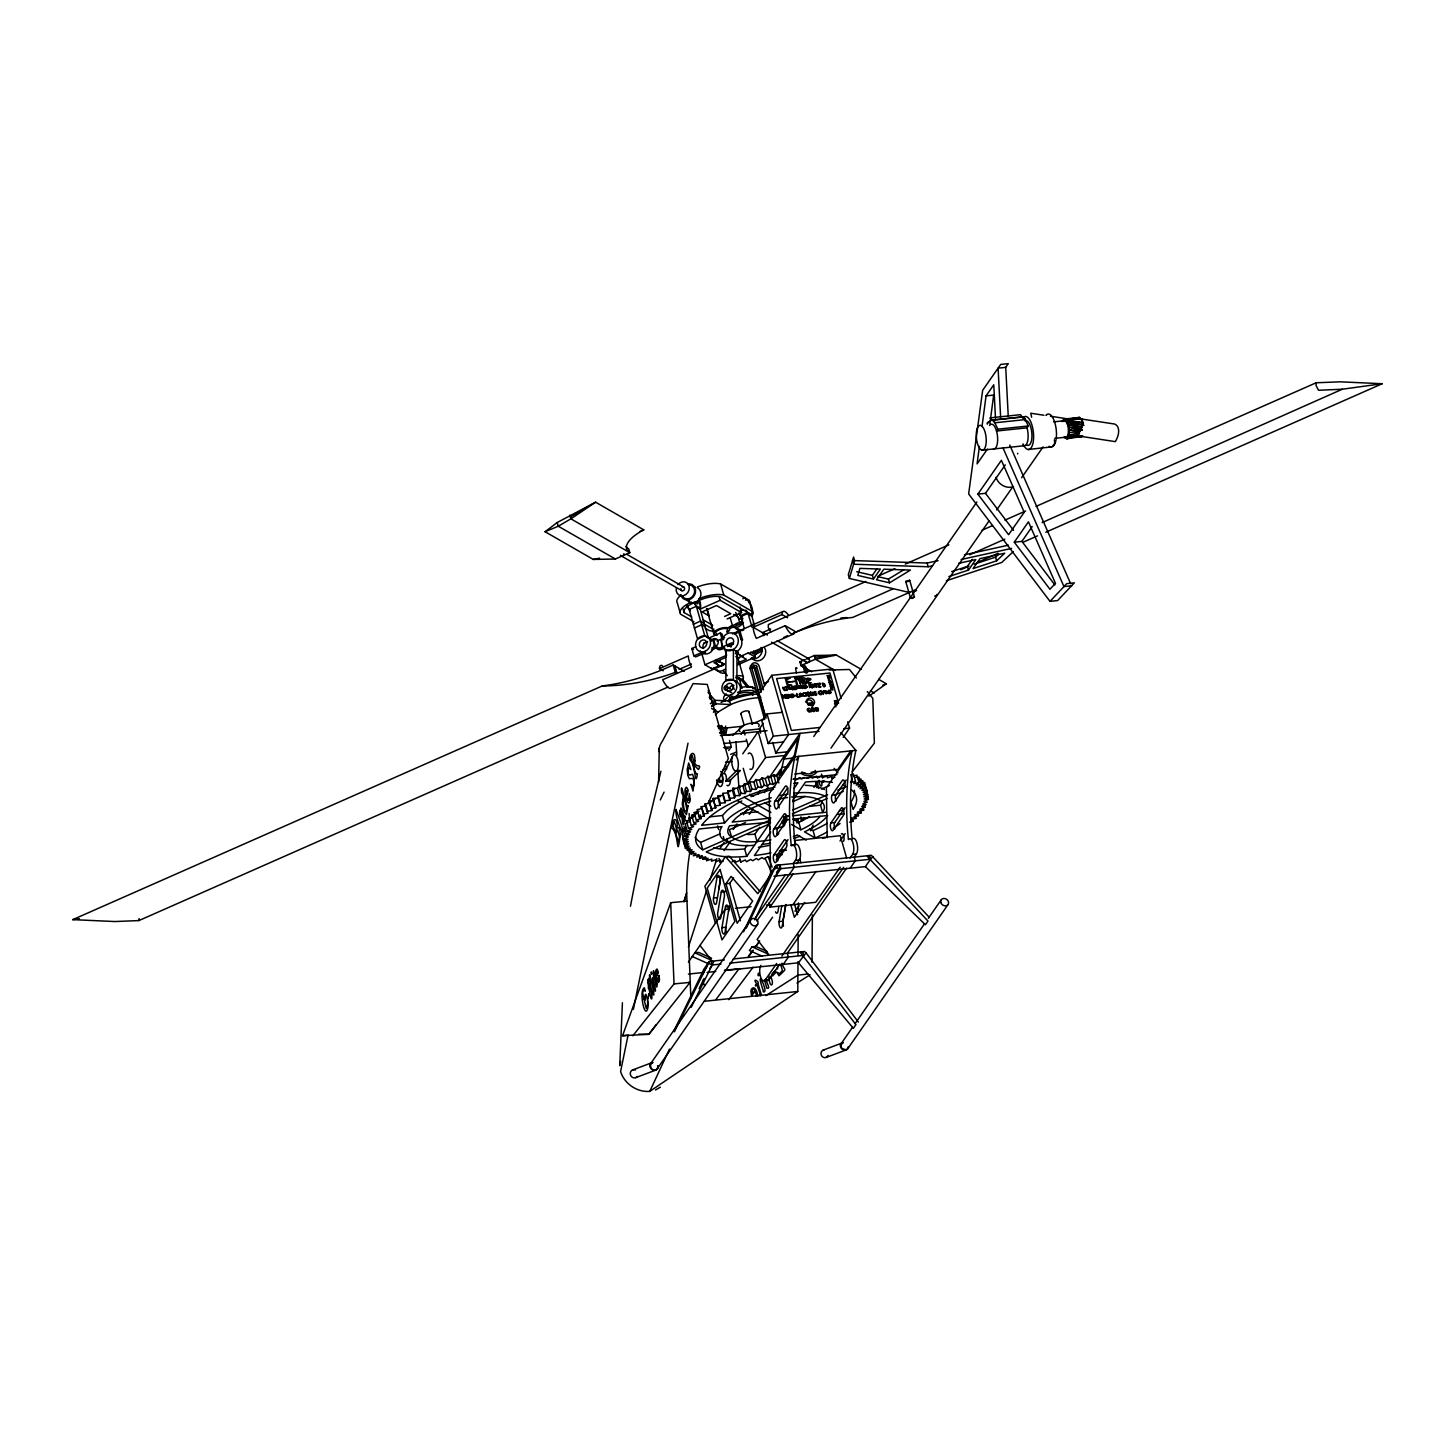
<?xml version="1.0" encoding="UTF-8"?>
<svg xmlns="http://www.w3.org/2000/svg" width="1455" height="1455" viewBox="0 0 1455 1455"><rect width="100%" height="100%" fill="white"/><g stroke="black" fill="none" stroke-linecap="round" stroke-linejoin="round"><path stroke-width="1.5" d="M733.375 680.049L733.393 649.53L725.881 650.167L725.863 680.685L733.375 680.049L736.939 682.086L736.957 651.567L733.393 649.53M627.887 1036.033L620.612 1071.535C624.359 1083.793 637.017 1092.432 649.785 1091.359L797.777 991.473L797.995 961.61M798.031 954.844L798.177 934.528M798.34 911.976L798.413 902.955M812.036 962.264L812.381 914.886M658.151 1065.806L658.169 1066.879A4.165 3.819 69.4 0 1 650.803 1067.661L650.512 1065.533A4.165 3.819 69.4 0 1 652.786 1062.35L632.579 1069.952M622.413 1002.75L619.739 1065.715L620.667 1061.368M659.279 748.179L658.606 782.081M788.628 698.054C786.555 689.234 793.557 699.964 790.556 696.836L786.227 698.309L785.227 694.781L787.501 694.544L785.827 695.144L787.755 695.945L786.227 696.527L786.591 697.836L788.501 698.073M827.368 835.606L827.222 837.644L826.367 787.737L852.103 750.762A137.207 53.289 84 0 0 848.392 839.59A8.312 3.237 84 0 1 853.067 843.282A8.312 3.237 84 0 1 852.612 854.394L850.029 858.086M717.988 797.849L718.152 795.812L722.953 795.303L725.063 802.705L720.261 803.215L720.098 805.252L715.042 805.925L712.932 798.504L717.988 797.849L720.098 805.252M1061.804 421.495L1064.423 419.004C1069.861 423.132 1070.771 433.372 1066.733 438.755L1063.66 437.318M979.415 446.358L977.087 463.909L987.399 449.104M982.016 426.606L986.053 395.887L993.765 384.793L995.493 418.276M989.909 423.623L993.674 395.087L986.053 395.887M779.662 774.788L779.916 773.114L776.752 775.57L773.605 774.788L771.005 777.115L767.876 776.315L765.275 778.643L762.129 777.861L759.51 780.189L755.836 779.589L753.872 782.008L749.834 781.826L748.397 784.081L750.507 791.484L746.488 791.302L745.069 793.557L741.05 793.357L739.613 795.612L735.102 795.649L732.993 788.246L737.503 788.21L738.94 785.955L742.978 786.137L744.396 783.899L748.397 784.081M713.514 898.008L717.024 877.292A4.165 1.619 84 0 1 719.17 876.11A4.165 1.619 84 0 1 720.134 881.839L716.624 902.555A4.165 1.619 84 0 1 714.478 903.737A4.165 1.619 84 0 1 713.514 898.008L717.315 897.608M718.734 889.314L720.843 876.892L717.024 877.292M721.244 892.097L717.733 912.812A4.165 1.619 84 0 0 718.697 918.542A4.165 1.619 84 0 0 720.843 917.378L724.354 896.662A4.165 1.619 84 0 0 723.39 890.915A4.165 1.619 84 0 0 721.244 892.097L725.063 891.697A4.165 1.619 84 0 1 725.263 890.878M729.482 905.683A4.165 1.619 84 0 0 729.282 906.501L725.063 932.182A4.165 1.619 84 0 1 722.917 933.346A4.165 1.619 84 0 1 721.953 927.617L725.463 906.902A4.165 1.619 84 0 1 727.609 905.738A4.165 1.619 84 0 1 728.573 911.467M778.698 907.229L777.989 911.376A4.165 1.619 84 0 1 775.46 911.83M785.827 904.483A4.165 1.619 84 0 1 785.736 905.465L782.208 926.18A4.165 1.619 84 0 1 780.062 927.344A4.165 1.619 84 0 1 779.098 921.615L781.844 905.447M783.499 926.235A4.165 1.619 84 0 1 782.917 921.215L785.664 905.046M630.452 906.265L638.836 863.07L660.897 771.296M725.663 726.045L724.099 735.248L719.316 725.736M733.284 734.557L725.645 735.357L727.063 727.882L742.85 726.227L732.629 735.484M633.362 1009.406L688.015 743.159M778.225 780.808L780.771 769.095L775.733 776.352M783.845 759.037L780.262 775.46L794.412 755.127L797.995 738.685L783.845 759.037L794.394 757.873M732.502 790.411L727.7 790.92L729.81 798.322L734.611 797.813L732.502 790.411L732.993 788.246L734.757 789.265M734.611 797.813L735.102 795.649M723.299 861.069L720.08 862.16L720.552 860.051L715.751 861.669L716.242 859.578L711.422 861.196L711.895 859.087L706.712 860.633L705.657 856.922M684.196 901.609L686.651 892.952A122.056 39.503 82.7 0 1 689.997 851.411M849.374 578.453L854.631 560.775L853.576 557.065L848.32 574.761L849.374 578.453L910.139 592.64M683.868 901.591L686.651 892.952L690.87 998.166M688.415 947.023L706.421 891.06M709.894 880.293L716.824 858.759M632.78 1035.833L674.029 983.907L690.088 982.38L648.839 1034.305L622.54 1035.724L670.7 902.682L686.76 901.154M801.323 821.147L800.941 816.819M719.788 725.681L718.606 728.664L721.698 725.481M823.312 780.735L821.402 782.062M783.754 818.401L784.009 816.655L788.301 816.219M824.658 781.008L821.82 783.026C822.657 788.465 819.074 785.918 819.22 781.226M708.021 803.56L728.337 758.473L707.239 684.432L693.089 683.614L662.116 741.668A58.2 21.989 -15.9 0 0 659.497 752.09M674.374 1031.813L709.222 961.482L724.372 959.9M746.269 928.163L776.133 865.325L871.381 855.322L928.89 916.886M754.799 919.851L780.244 866.271L778.025 865.125L775.46 868.835M743.596 931.8L770.986 872.727L776.133 865.325M649.785 1091.359L669.5 1049.037M660.297 799.941L664.098 792.12M673.701 1031.413L704.075 968.885L709.222 961.482M699.127 988.636L704.075 978.488M987.272 424.187L988.454 421.768M691.107 1007.442L712.186 964.992L713.623 961.791L712.404 961.155M826.131 1057.439L846.283 1049.873L848.21 1047.836A3.947 3.619 69.4 0 0 848.447 1046.854M732.338 756.636L723.699 773.914A4.165 1.619 84 0 1 726.045 775.77A4.165 1.619 84 0 1 725.809 781.317L729.61 780.917L740.231 770.532A8.312 3.237 84 0 1 738.522 770.277M802.123 820.656L803.888 817.51M706.712 860.633L708.076 858.25L703.129 859.378L702.074 855.686M807.743 692.416L806.707 694.144L808.835 695.927L807.98 692.398M750.507 791.484L751.944 789.228L749.834 781.826M764.657 719.534L750.198 668.754L751.489 666.917A4.165 3.492 34.8 0 1 754.236 662.807A4.165 3.492 34.8 0 1 759.11 666.117L764.584 685.341M752.581 668.518L754.108 665.208L756.4 665.59L763.42 689.852M761.529 689.579L755.436 668.209L756.727 666.372M841.154 698.527L832.715 668.918L771.75 675.32L758.873 693.799L765.512 717.079M728.737 750.489L731.319 746.779L729.501 740.431M741.086 734.339L743.651 730.628L760.292 728.882M1008.242 416.203L1005.714 367.351L1008.297 363.641L1000.676 364.441L982.652 390.34L968.648 493.954L1050.019 601.37L1057.639 600.569L1074.336 582.837L1066.715 583.637L1050.019 601.37M782.281 712.332L767.04 713.932L761.893 721.334L768.222 743.541L783.463 741.941M763.311 723.244L759.455 728.791L760.692 733.12M742.741 753.817L758.182 731.629L765.566 757.546L747.543 783.427L743.232 768.313M873.437 579.072L880.402 569.069L859.905 568.378L857.813 575.416L873.437 579.072L872.382 575.362L877.019 568.705M768.222 743.541L773.369 736.157L819.092 731.338M997.821 429.189L996.529 431.026L1027.012 427.825L1028.303 425.988L1024.047 416.858L993.565 420.059L997.821 429.189L1028.303 425.988M698.873 854.521L699.928 858.232L701.546 855.904L696.727 857.068L698.345 854.74L693.271 855.776L695.963 853.376L691.161 853.885L690.106 850.175M772.732 742.468L775.751 753.035L788.61 734.557L771.75 675.32M703.129 859.378L704.747 857.05L699.928 858.232M807.962 704.948L811.69 704.547L812.781 702.238A4.165 3.492 34.8 0 0 805.543 702.074M811.963 705.511L813.254 703.656L807.634 704.256M720.28 848.01L724.135 842.463M733.156 829.514L737.012 823.967M743.432 814.709L747.306 809.162M757.6 794.375L760.165 790.683M769.168 777.734L800.05 733.356L794.939 756.764A137.207 53.289 84 0 0 791.229 845.591A8.312 3.237 84 0 1 795.921 849.284A8.312 3.237 84 0 1 795.449 860.396L793.266 863.524L794.321 867.235L756.8 921.015M724.026 850.648L730.337 841.59M749.252 814.4L753.035 808.962M764.384 792.648L768.167 787.21M760.128 891.588L729.282 856.213L725.463 856.613L704.893 886.204L715.424 923.234M977.869 494.118L1001.386 460.307L1024.211 512.251L1008.606 534.694L977.869 494.118L985.49 493.318L1005.296 464.836M796.176 760.056L798.759 756.364A137.207 53.289 84 0 0 795.048 845.191L791.229 845.591M813.763 736.466L976.905 501.957M774.951 801.159L785.245 786.355A4.165 1.619 84 0 1 787.592 788.21A4.165 1.619 84 0 1 787.355 793.757L777.061 808.562A4.165 1.619 84 0 1 774.715 806.707A4.165 1.619 84 0 1 774.951 801.159L778.752 800.759L787.773 787.81M769.64 823.876L706.293 851.83A75.169 28.391 -15.9 0 0 746.761 856.34L744.651 848.938L747.215 845.246M770.932 839.808A41.886 15.823 -15.9 0 1 764.675 840.754L757.055 841.554L754.945 834.152L759.674 827.331M777.625 801.541L780.207 797.813M725.954 883.767L731.101 876.365L752.635 901.063L737.194 923.252L725.954 883.767L729.755 883.367L733.611 877.82M746.761 856.34L768.895 824.512M793.994 788.446L797.886 782.863A75.169 28.391 -15.9 0 0 793.812 783.372M770.75 832.005L754.381 855.54A75.169 28.391 -15.9 0 0 771.005 852.866M792.83 800.268L805.506 782.062A75.169 28.391 -15.9 0 1 832.442 782.39M773.787 828.913L784.081 814.109A4.165 1.619 84 0 1 786.428 815.964A4.165 1.619 84 0 1 786.191 821.529L775.897 836.316A4.165 1.619 84 0 1 773.551 834.461A4.165 1.619 84 0 1 773.787 828.913L777.607 828.513L786.609 815.564M830.969 748.143L988.927 521.09M996.693 509.923L1012.243 487.589M1021.628 477.713L1043.09 446.867M843.154 737.394L849.575 728.137L847.774 721.789M688.415 962.064L725.027 909.43L728.846 909.029M951.679 571.597L967.393 566.413L972.304 559.357M813.909 787.446L818.965 780.207M948.805 576.58L968.448 570.105L975.814 559.538L958.681 563.303M773.914 854.812L784.209 840.026A4.165 1.619 84 0 1 786.555 841.881A4.165 1.619 84 0 1 786.318 847.428L776.024 862.233A4.165 1.619 84 0 1 773.678 860.378A4.165 1.619 84 0 1 773.914 854.812L777.734 854.412L788.028 839.626M850.684 750.926L837.825 769.422L817.146 771.641A12.477 10.476 34.8 0 1 800.977 773.351L794.757 773.987M776.188 859.869L782.626 850.611L786.446 850.211M707.603 965.793L703.747 971.34A8.312 3.237 84 0 0 702.747 974.177M771.405 873.8L757.782 893.661L725.463 856.613M709.604 968.684L712.186 964.992L720.898 964.083M776.515 872.527L779.08 868.835L870.527 859.232L872.945 856.686M775.77 876.037L780.917 868.635L779.862 864.943M832.096 795.158L842.39 780.353A4.165 1.619 84 0 1 844.737 782.208A4.165 1.619 84 0 1 844.5 787.755L834.206 802.56A4.165 1.619 84 0 1 831.878 800.705A4.165 1.619 84 0 1 832.096 795.158L835.916 794.757L846.21 779.953M650.349 1064.078L750.707 919.833M1014.28 542.188L1028.43 521.836L1055.475 583.364L1049.928 589.257L1014.28 542.188L1021.901 541.387L1032.195 526.583M754.672 918.996L785.555 874.619M796.685 863.688L799.268 859.996A8.312 3.237 84 0 0 799.977 849.884A8.312 3.237 84 0 0 795.776 844.482L794.557 840.517L840.281 835.716L846.61 857.923M657.242 1068.752L757.582 924.507M768.858 903.064L770.022 907.102L793.175 873.818M830.951 822.912L841.245 808.107A4.165 1.619 84 0 1 843.573 809.962A4.165 1.619 84 0 1 843.354 815.509L833.06 830.314A4.165 1.619 84 0 1 830.714 828.459A4.165 1.619 84 0 1 830.951 822.912L834.752 822.512L845.046 807.707M766.894 951.37L755.818 946.423L751.999 946.823L749.434 950.515L762.365 956.281M772.587 917.232L757.146 939.421L768.622 954.244L751.999 946.823M748.088 957.517L753.235 950.115M755.818 946.423L759.674 940.876M792.884 904.701L816.037 871.418M840.026 841.026L845.173 833.624M804.651 902.464L794.357 917.25L790.793 904.774M840.19 867.162L815.746 902.3L770.022 907.102M760.91 965.338A8.312 3.237 84 0 0 760.438 976.432A8.312 3.237 84 0 0 765.13 980.143L776.697 963.501M781.844 956.099L843.609 867.326M766.494 980.179A8.312 3.237 84 0 0 768.931 979.742L779.789 964.138M846.519 868.217L787.337 953.28L788.392 956.99L783.245 964.392M852.939 838.48A8.312 3.237 84 0 1 857.14 843.882A8.312 3.237 84 0 1 856.413 853.994L854.231 857.122L855.285 860.833L850.138 868.217M724.535 970.558L798.486 962.792L806.052 952.843L804.488 951.479L733.138 958.972M773.933 876.219L865.379 866.616L870.527 859.232L869.472 855.522M840.863 1044.072L852.448 1027.43M855.031 1023.72L924.489 923.87M928.363 918.323L941.221 899.827M847.865 1048.546L948.096 904.501M716.024 999.458L739.013 968.794M748.47 956.171L752.526 950.752M755.236 947.15L759.292 941.731M728.737 999.676L753.09 967.193M794.994 911.267L799.05 905.865M853.412 773.933L855.522 781.335L853.794 783.627L858.996 782.626L856.886 775.224L853.412 775.897M655.95 1024.92L648.839 1034.305L638.636 1034.178M852.321 771.75L874.382 743.123L872.782 698.309L867.307 691.525M751.944 789.228L755.963 789.41L757.946 786.991L755.836 779.589L756.618 780.971M774.078 971.631L771.968 973.922L772.641 975.868L775.788 972.449L775.115 970.485M777.588 968.939L777.425 966.866M709.985 816.819L722.462 815.509L727.154 810.508A58.2 21.989 -15.9 0 1 741.795 800.941M774.969 786.991A75.169 28.391 -15.9 0 0 744.251 797.267L737.103 800.432A75.169 28.391 -15.9 0 0 701.71 825.312L724.572 822.912L729.264 817.91A58.2 21.989 -15.9 0 1 771.296 797.722M868.217 855.649L867.398 856.504L927.981 921.051L925.416 924.743L865.379 866.616M801.305 951.825L800.505 952.661L855.94 1024.611L853.358 1028.303L798.486 962.792M725.809 781.317L736.412 770.932L740.231 770.532M835.916 705.475L835.843 707.003M987.054 423.114L991.601 420.059L1022.083 416.858L1025.502 419.567L995.02 422.768L989.982 417.894L1020.464 414.693L1022.083 416.858L1020.41 417.167M974.123 564.194L995.547 557.138L998.803 554.064M996.602 560.83L1004.75 553.173L979.979 558.611L973.031 568.596L996.602 560.83L995.547 557.138M1013.317 551.591L1001.786 562.448L946.387 580.709M757.946 786.991L761.62 787.592L764.239 785.264L767.385 786.046L769.986 783.718L773.114 784.518L775.715 782.19L773.605 774.788L773.878 776.333M776.534 856.231L779.134 853.903L782.281 854.685M858.996 782.626L856.286 785.027L861.087 784.536L858.977 777.134L855.776 777.461M686.396 846.683L687.451 850.375L690.325 848.065L685.469 848.429L683.359 841.026M862.706 780.626L864.816 788.028L861.942 790.356L866.78 789.974L863.07 792.357L867.271 792.393L864.67 782.572L861.451 782.826M691.161 853.885L694.035 851.557L689.306 852.121L688.251 848.429M861.087 784.536L858.214 786.846L862.961 786.282L860.851 778.88M689.306 852.121L692.18 849.811L687.451 850.375M862.961 786.282L860.069 788.592L864.816 788.028M545.098 531.748L557.21 522.527L595.622 502.211L643.801 529.875A33.265 13.204 -19.6 0 0 629.779 552.645L615.356 559.011L593.276 559.429L545.098 531.748L558.265 526.219L570.887 518.835L595.622 502.211L570.36 516.98M868.853 696.181L886.368 683.777L878.693 679.358M684.232 671.319L673.174 664.971A94.52 35.12 -19.3 0 1 602.279 685.923L72.75 919.633L114.836 921.542L138.862 920.579L139.116 918.542M865.852 581.509L768.331 624.559L768.295 627.523L770.768 632.034M1382.25 383.72L1340.164 381.828L1316.138 382.774L1316.12 385.757L1318.576 390.267L1342.274 389.231L1382.25 383.72L1045.836 532.203M715.424 714.678A33.265 12.568 -15.9 0 1 718.115 712.022L730.628 704.566A33.265 12.568 -15.9 0 1 760.947 697.636M685.469 848.429L689.179 846.046L684.978 846.01L682.868 838.607M765.967 995.547L797.886 975.141L807.943 973.995M796.94 983.143L810.089 974.741M752.835 667.045L755.436 668.209M877.601 576.58L888.459 579.108L903.664 569.851M889.514 582.818L910.43 570.087L883.84 569.196L876.474 579.781L889.514 582.818L888.459 579.108M710.349 703.693L714.987 700.328L729.573 700.874A33.265 12.568 -15.9 0 1 758.037 693.98M711.695 705.548L714.714 703.729L730.628 704.566L729.573 700.874M711.513 706.73L716.042 704.02L714.987 700.328L708.058 692.435M866.471 791.302L868.053 796.849L864.234 799.05L868.399 799.304L866.289 791.902M682.104 834.152L684.596 843.791L688.415 841.59L684.214 841.554L688.033 839.371L683.85 839.099L681.74 831.696L684.778 830.259M684.978 846.01L688.797 843.809L684.596 843.791M867.271 792.393L863.452 794.594L867.671 794.63L865.561 787.228M867.671 794.63L863.833 796.813L868.053 796.849M655.496 1089.977L660.37 1087.176M804.324 777.461L801.578 778.989L799.523 777.661L795.921 779.898L793.884 778.571M908.611 581.418L909.702 580.272L905.719 581.327L910.503 598.205L912.34 598.405L914.468 597.132L909.702 580.272M936.22 595.677L937.129 594.368M683.85 839.099L688.397 836.952L685.014 836.316L682.904 828.913L685.905 827.622M868.399 799.304L863.87 801.45L867.253 802.105L862.742 804.015L866.143 804.651L861.633 806.561L865.016 807.198L863.961 803.487M741.577 640.327L742.505 639.891L740.395 632.489L738.613 631.452L734.611 633.234M731.974 861.778L734.884 860.451L735.684 862.215L740.031 860.232L740.85 861.997L745.215 859.996L746.542 861.724L750.671 859.432L752.726 860.742L756.345 858.505L758.382 859.832L761.965 857.595L764.02 858.923L767.622 856.686L770.222 857.886M807.034 778.407L811.417 776.406L812.217 778.189L816.564 776.188L817.383 777.97L821.729 775.97L822.548 777.734L827.368 775.751L827.349 777.879L832.169 776.261L831.696 778.352L834.897 777.279M793.666 632.98L893.024 588.839M969.63 554.792L1004.823 539.168M1042.089 522.6L1342.274 389.231M708.385 637.963L704.802 635.908L697.6 639.091L689.161 609.481L696.381 606.299L699.946 608.354L708.385 637.963A8.312 7.22 -60.1 0 1 712.659 649.912A8.312 7.22 -60.1 0 1 700.182 650.949M699.546 609.39L720.134 600.297L741.559 612.591L727.136 618.957M693.38 624.286L700.601 621.103L704.165 623.158M694.435 627.996L701.656 624.813L705.22 626.85M724.59 616.447L730.774 613.719L716.497 605.535L702.074 611.882L709.222 615.992L707.112 608.59M740.049 611.118L743.651 609.536M750.525 605.644A9.294 2.965 66.2 0 1 751.889 613.846A9.294 2.965 66.2 0 1 747.815 612.464L740.595 615.647L739.395 613.937M738.685 613.155L740.868 616.574L748.07 613.392A8.312 2.655 66.2 0 0 751.653 615.447A8.312 3.274 71.5 0 0 752.235 608.717A8.312 3.274 71.5 0 0 748.325 600.842M729.082 626.978A17.314 6.548 -15.9 0 0 732.447 625.668L739.667 622.485A17.314 6.548 -15.9 0 0 742.687 620.976M708.476 638.236L720.28 633.034L722.062 634.053L723.644 639.618M729.883 628.378A21.316 8.057 -15.9 0 0 734.229 626.687L741.45 623.504A21.316 8.057 -15.9 0 0 743.469 622.558M705.53 652.586L695.69 656.933L693.908 655.896L691.798 648.494L695.726 646.766M703.602 643.292L707.53 641.564M732.374 633.907L782.826 611.627M716.988 641L724.608 637.654M734.63 633.944L740.031 631.561M663.189 670.791L659.479 668.663L688.324 655.932A12.477 3.983 66.2 0 0 691.489 667.045L662.643 679.758A12.477 3.983 66.2 0 0 671.119 688.033L721.571 665.753M785.191 625.686A12.477 3.983 66.2 0 0 794.466 630.997L785.191 625.686L756.345 638.399A12.477 3.983 66.2 0 1 753.199 627.305L782.026 614.574A12.477 3.983 66.2 0 1 788.174 614.701M693.908 655.896L701.783 652.44M711.604 648.093L715.533 646.366L720.898 649.439L724.499 647.839L726.609 655.241L704.984 664.789L702.11 654.695M878.311 576.016L894.916 568.687M905.283 564.104L948.86 544.879M982.07 530.22L992.437 525.637M1004.896 520.144L1025.63 510.996M1036.015 506.413L1316.138 382.774M711.422 649.985L717.315 647.384M719.097 648.403L731.72 642.837L733.502 643.874L727.445 646.511M679.049 669.427L691.416 663.989M753.199 627.305L762.456 632.616L770.695 628.978M726.336 657.187L713.969 662.625L719.316 665.699L712.113 668.882L704.984 664.789M138.862 920.579L667.99 687.051M751.016 651.895A12.477 3.983 66.2 0 1 748.161 652.986L740.941 656.169L746.306 659.242L738.067 662.88M750.416 653.04L793.666 633.944M752.49 653.604L760.365 650.13L762.147 651.167L754.272 654.623M737.594 664.899L755.29 657.078L753.563 651.022M915.013 589.948L852.721 617.429A87.445 32.483 -19.3 0 0 793.23 633.234M960.7 569.778L969.012 566.104M977.305 562.448L998.075 553.282M1022.992 542.279L1037.524 535.858M802.578 666.736A33.265 11.876 -12.3 0 0 800.959 665.572L799.904 661.861L805.306 659.479M807.125 658.679L814.327 655.496L836.407 655.096L861.396 669.427M721.098 702.438L725.208 700.619A16.623 6.275 -15.9 0 1 726.245 693.889M764.348 683.341L768.458 681.522M751.489 693.18L761.274 688.87M695.163 837.225A75.169 28.391 -15.9 0 0 700.637 842.39L720.298 833.715M745.506 822.584L729.464 829.659L731.574 837.062L735.121 839.099A41.886 15.823 -15.9 0 0 757.055 841.554M792.775 801.705L805.033 796.303M821.384 789.101L829.55 785.482M700.637 842.39L702.747 849.793L768.095 820.929L770.823 818.056L732.192 822.111L735.957 818.092A49.888 18.842 -15.9 0 1 770.786 801.123M792.848 810.017L827.586 794.703M837.789 790.192L845.973 786.591A75.169 28.391 -15.9 0 0 842.591 785.027M788.246 815.673L784.154 817.474L785.209 821.184M792.32 813.872L827.04 798.54M835.206 794.921L843.373 791.32M720.298 665.99L724.335 664.226L722.553 663.189M688.124 822.53L685.123 823.821L687.233 831.223L690.616 831.86L686.123 833.77L684.014 826.367M687.233 831.223L691.743 829.295L688.524 828.404L686.414 821.002L689.779 819.838M685.014 836.316L689.506 834.406L686.123 833.77M865.016 807.198L860.523 809.107L863.724 809.999L862.67 806.306M882.621 685.36L886.368 683.777M725.336 748.525L728.227 748.598M775.715 828.259L783.754 826.531L782.172 820.984M823.166 1050.128L842.3 1042.926M635.689 1077.646L655.896 1070.062M688.524 828.404L693.58 826.64L691.252 825.44L689.143 818.037L694.017 816.546M863.724 809.999L858.668 811.763L861.014 812.963L859.96 809.253M912.285 591.949L916.541 590.548M837.243 704.802C832.424 704.929 834.934 700.31 837.698 703.565M696.545 813.836L691.671 815.346L693.78 822.748L698.655 821.257L696.308 820.056L694.199 812.654L699.091 811.144M696.308 820.056L701.201 818.547L700.146 814.836M854.885 814.655L855.94 818.347L851.048 819.856L853.085 821.311L849.611 822.166M691.252 825.44L696.127 823.948L693.78 822.748M861.014 812.963L856.122 814.473L858.468 815.655L857.413 811.963M858.468 815.655L853.594 817.164L855.94 818.347M935.729 595.859L934.692 596.077M846.283 1049.873L841.954 1048.491A3.947 3.619 69.4 0 1 843.318 1042.562A4.165 3.492 34.8 0 0 840.426 1046.472A4.165 3.492 34.8 0 0 844.682 1050.11A4.165 3.492 34.8 0 0 848.265 1046.982M1072.808 437.228L1066.733 438.755L1082.866 436.318L1068.825 434.481L1115.348 441.647A20.043 10.949 -48.2 0 0 1114.566 424.023L1082.065 419.095L1065.46 419.495L1083.429 422.914L1079.665 417.403L1063.423 419.185L1081.738 419.04L1065.46 419.495M1067.915 438.41L1072.317 437.337M707.657 811.308L706.075 805.761L701.164 806.761L702.292 808.434L697.054 809.689L699.164 817.092L704.402 815.837L702.82 810.289M855.522 781.335L850.575 782.463L852.321 780.171L850.739 774.624M932.546 565.795L928.163 566.759L853.594 564.231L852.539 560.539L927.108 563.049L938.093 560.63M964.465 554.846L1008.424 545.17M961.118 559.502L1011.662 548.389M710.84 808.835L715.769 807.834L713.659 800.432L708.731 801.432L711.968 810.508L707.057 811.49L704.948 804.088L709.858 803.105L711.968 810.508M701.164 806.761L703.274 814.163L708.185 813.163L707.057 811.49M593.276 559.429L599.587 558.193M1079.665 417.403L1070.152 419.24L1050.455 416.239M1028.048 449.504L1052.583 446.794L1055.239 442.957A16.623 6.457 84 0 0 1054.984 423.187A16.623 6.457 84 0 0 1047.091 414.366L1045.981 415.421A4.165 1.619 84 0 1 1046.4 415.33M776.715 834.006L778.771 833.679M1064.551 419.731L1078.664 417.585A10.04 3.892 84 0 0 1077.773 418.44M72.75 919.633L79.407 918.723M1005.714 367.351L998.094 368.151L1000.622 417.003M1053.638 421.859L1064.533 420.713M1054.729 438.373L1065.606 437.228M982.052 450.177A12.477 4.838 84 0 0 985.108 432.226A12.477 4.838 84 0 0 976.578 430.935A12.477 4.838 84 0 0 982.052 450.177L1023.974 445.776M1071.571 585.783L1063.951 586.583L1003.022 447.94M814.855 657.351L836.407 655.096L815.382 659.206L800.959 665.572L811.672 671.719M807.361 703.292L812.981 702.71M723.281 732.374L719.479 732.774A9.294 7.821 34.8 0 0 724.044 733.175M720.425 735.557L767.058 730.683M820.274 727.409L791.375 730.446L776.606 678.612L829.95 673.01L838.571 703.238M843.864 728.737L849.575 728.137M723.626 743.505L746.069 741.141M723.699 747.579L731.319 746.779M775.751 753.035L787.173 751.835M765.566 757.546L784.609 755.545M725.481 762.165L732.011 761.492M852.194 839.189A137.207 53.289 84 0 1 855.904 750.362L794.939 756.764L769.222 793.739L770.641 875.164M722.862 769.622L726.663 769.222L725.463 765.003M782.062 767.24L788.592 766.567M800.977 773.351L805.015 772.914M811.09 772.278L817.146 771.641M793.03 779.243L836.989 774.624M722.917 793.357L727.736 792.866L729.846 800.268L725.027 800.759L722.917 793.357L722.953 795.303M740.813 813.581L757.982 811.763M809.271 806.379L820.529 805.197A41.886 15.823 -15.9 0 0 822.184 801.414M686.414 821.002L690.197 820.602M839.499 810.617L843.3 810.217M792.593 815.764L826.44 812.199M768.913 822.384L729.61 825.803A41.886 15.823 -15.9 0 0 731.574 837.062M784.045 820.093L788.537 819.62M793.048 819.147L827.677 815.509A50.216 18.97 -15.9 0 1 804.47 831.842L815.164 837.989A75.169 28.391 -15.9 0 0 827.404 831.842M838.08 814.418L844.318 813.763M795.449 860.396L799.268 859.996M852.612 854.394L856.413 853.994M725.463 906.902L729.282 906.501M735.521 908.32L751.071 906.701M766.639 905.065L771.077 904.592M721.953 927.617L725.754 927.217A4.165 1.619 84 0 0 726.336 932.237M779.098 921.615L782.917 921.215M729.683 963.155L803.633 955.389L802.578 951.679M688.433 974.068L704.256 972.395M724.572 970.267L740.377 968.612M707.039 972.395L715.751 971.467M688.197 982.58L690.088 982.38M765.13 980.143L768.931 979.742M704.42 1001.276L797.777 991.473M622.54 1035.724L628.56 1035.142M822.602 838.062L825.676 837.771M907.083 581.818L905.756 581.545M791.575 797.013L802.869 796.522A49.888 18.842 -15.9 0 1 824.294 808.816L822.639 812.599L820.529 805.197M694.199 812.654L697.818 812.49M691.671 815.346L695.29 815.2M689.143 818.037L692.744 817.892M829.132 670.028L849.484 669.482L856.34 677.957M711.75 801.778L708.731 801.432L709.858 803.105M1083.429 422.914L1066.497 420.641L1083.975 425.369L1067.406 422.35L1082.174 427.279M1043.89 415.239L1030.758 413.238L1031.631 417.203M1069.061 432.135L1079.428 434.081M1082.265 427.552L1068.17 424.514L1082.302 429.789M715.569 799.086L712.932 798.504L713.659 800.432M1079.774 431.935L1069.043 429.571L1079.428 433.354M1082.356 430.098L1068.734 426.97L1080.228 431.408M856.759 571.706L872.382 575.362M729.937 791.72L727.7 790.92L727.736 792.866M720.389 796.613L718.152 795.812L720.261 803.215M754.472 845.246A50.216 18.97 -15.9 0 1 727.918 842.281L724.372 840.244L723.317 836.552M711.586 958.19L698.655 952.425L694.853 952.825L711.477 960.245L700 945.423M692.271 956.517L708.894 963.938M1079.919 436.846L1080.974 437.355L1068.334 436.445L1082.866 436.318L1075.954 435.645A12.149 7.148 -62.9 0 0 1082.065 419.095M775.406 866.925L779.08 868.835M708.512 963.083L712.186 964.992L711.131 961.282M711.622 708.512L718.115 712.022M689.161 609.481L689.979 609.936A8.312 2.655 66.2 0 1 686.833 605.244M749.762 794.23L753.563 796.412M765.003 802.978L770.714 806.252M744.232 797.267L770.932 812.563M806.234 840.117L797.304 834.988A50.216 18.97 -15.9 0 1 793.357 836.607M782.026 614.574L787.592 617.775M697.582 586.929A21.316 8.057 -15.9 0 1 720.607 583.964L749.161 600.351L752.326 611.464A21.316 8.057 -15.9 0 1 751.835 616.192M698.618 598.914A21.316 8.057 -15.9 0 1 723.772 595.059L752.326 611.464M835.006 670.482L815.382 659.206L814.327 655.496M870.345 690.761L874.273 693.017M733.611 614.374L738.085 616.938L739.667 622.485M626.869 554.355L683.632 586.947M763.529 632.816L767.44 635.071M777.225 640.691L808.543 658.66M621.139 555.846L681.813 590.675M771.514 642.182L806.743 662.407M700.528 602.697L699.637 602.188A8.312 2.655 66.2 0 1 699.037 607.826L697.181 606.753A8.312 2.655 66.2 0 1 694.035 602.061M686.051 599.024L689.615 601.079M734.229 626.687L737.812 628.742M615.356 559.011L558.265 526.219L557.21 522.527M742.505 639.891L740.722 638.872L738.613 631.452M702.983 619.721L712.714 625.323M683.068 608.863L684.123 612.573L691.743 616.938M703.165 623.486L712.677 628.96A17.314 6.548 -15.9 0 0 713.969 629.16M693.853 621.812L680.522 614.156A21.316 8.057 -15.9 0 1 691.416 602.097M705.275 628.36L709.076 630.542A21.316 8.057 -15.9 0 0 714.278 631.143M748.161 652.986L755.29 657.078M715.205 639.982L713.423 638.963L715.533 646.366M724.499 647.839L722.717 646.82L720.607 639.418M691.798 648.494L693.58 649.53M725.354 686.051L730.701 689.124M726.409 689.761A2.073 1.801 -60.1 0 0 727.173 686.287A2.073 1.801 -60.1 0 0 724.063 687.669A2.073 1.801 -60.1 0 0 726.409 689.761L731.756 692.835M602.279 685.923A87.445 33.483 -12.5 0 0 675.284 672.374L677.066 673.392L674.956 665.99M793.175 819.147L798.795 822.384L800.887 829.787A41.886 15.823 -15.9 0 0 820.056 816.31M809.489 828.532L813.054 830.587L815.164 837.989M791.538 824.403L800.887 829.787M737.103 800.432L769.44 819.019L770.495 822.73M699.164 817.092L701.201 818.547M914.431 596.932L910.503 598.205M745.688 785.118L744.396 783.899L746.488 791.302M740.249 787.173L738.94 785.955L741.05 793.357M709.203 697.163L714.714 703.729M840.881 732.574L855.904 750.362M834.115 768.386L837.916 772.896M742.123 678.594L749.216 687.324M739.977 678.285L747.07 687.033A8.312 7.22 -60.1 0 1 754.236 688.47M723.099 670.464L727.355 675.702M748.07 613.392L745.888 609.972M759.074 995.747L759.892 993.401L756.964 984.689L755.654 986.108L755.345 985.199L756.655 983.78C751.344 976.851 760.165 981.816 757.964 983.598L761.238 994.347A2.601 1.328 83.8 0 1 760.71 995.929M985.49 493.318L1013.553 530.366M1021.901 541.387L1054.82 584.837M806.052 952.843L858.359 1022.065M704.948 804.088L706.075 805.761M703.274 814.163L704.402 815.837M814.036 711.459C810.326 701.074 811.09 715.496 811.544 710.713L813.527 711.513C818.547 711.131 810.926 703.929 814.236 711.44M721.716 725.954L725.645 735.357M765.057 858.25L771.714 872.491M1009.734 445.066L1070.662 583.71M807.398 672.828L805.597 669.664L806.07 673.301M815.709 782.335L816.692 785.1A6.693 3.274 85.3 0 1 817.073 787.81M817.346 782.517L818.765 788.537M768.076 856.613L772.15 867.162M715.042 805.925L715.769 807.834M781.844 963.228C784.572 971.849 787.937 967.139 779.007 975.796L776.788 972.158L779.516 973.631L782.426 970.558L780.698 964.629M769.859 976.069C775.588 983.016 770.059 991.382 768.858 977.16M765.621 979.251C767.131 983.58 770.968 989.473 766.821 988.127L764.421 979.852M743.651 730.628L744.978 734.939M746.288 739.249L748.27 745.724M967.393 566.413L968.448 570.105M927.108 563.049L928.163 566.759M852.03 817.619L853.085 821.311M821.493 774.042L822.548 777.734M761.092 647.457L762.147 651.167M754.472 625.359L751.38 614.519L720.17 596.659A17.314 6.548 -15.9 0 0 700.401 599.951L693.198 603.134A17.314 6.548 -15.9 0 0 684.123 612.573M747.815 612.464L752.035 627.269M795.212 796.849L794.157 793.157A58.2 21.989 -15.9 0 1 826.586 796.94M739.977 607.044L741.559 612.591M744.251 628.469L740.595 615.647A9.294 2.965 66.2 0 0 741.795 616.92M753.872 666.663L761.165 692.289M767.04 713.932L773.369 736.157M751.489 666.917L766.094 718.17M776.752 775.57L778.862 782.972M799.741 858.686L800.887 862.724M720.607 583.964L723.772 595.059M730.337 618.266L732.447 625.668M784.009 816.655L785.591 822.221M736.667 653.641L743.287 676.902M783.226 819.311L784.809 824.858M771.005 777.115L773.114 784.518M719.079 596.586L720.134 600.297M769.986 783.718L767.876 776.315L768.131 777.879M748.852 711.495L752.453 724.19M739.013 677.848L742.032 688.433M765.275 778.643L767.385 786.046M764.239 785.264L762.129 777.861L762.402 779.425M720.28 633.034L721.862 638.581M733.011 685.269L734.211 689.506M740.959 714.041L743.978 724.608M759.51 780.189L761.62 787.592M794.612 904.373L797.576 914.777M770.35 829.15L768.24 821.748M711.095 623.413L712.15 627.105M706.584 608.481L713.805 633.853M753.872 782.008L755.963 789.41M696.381 606.299L704.802 635.908M742.978 786.137L745.069 793.557M737.503 788.21L739.613 795.612M679.994 612.3L677.357 603.043A21.316 8.057 -15.9 0 1 681.122 595.059M739.795 858.305L740.85 861.997M722.462 815.509L724.572 822.912M726.863 838.589L727.918 842.281M673.174 664.971L675.284 672.374M729.755 883.367L740.413 920.779M719.025 858.45L720.08 862.16M569.833 515.125L570.887 518.835L629.779 552.645L628.724 548.935A33.265 11.876 -12.3 0 1 626.032 546.443M813.254 703.656L813.327 704.147A4.165 3.492 34.8 0 1 812.199 706.584M757.637 995.984C757.673 993.165 755.218 984.962 751.598 988.873A4.783 2.419 83.8 0 0 750.926 991.31L751.526 995.493L755.4 991.291L756.054 993.82A5.584 2.837 83.8 0 1 756.2 996.093M689.124 813.472L689.87 822.002M796.631 818.892L796.994 823.094M798.122 818.801L798.449 822.73M735.939 741.723L736.812 755.254M737.831 771.041L738.831 786.846M670.7 902.682L674.029 983.907M729.81 798.322L729.846 800.268M725.027 800.759L725.063 802.705M1017.827 453.305A4.165 1.619 84 0 1 1017.536 453.905M725.609 687.651A4.165 3.619 -60.1 0 1 731.083 683.541A4.165 3.619 -60.1 0 1 731.647 690.197A4.165 3.619 -60.1 0 1 725.699 688.67M735.157 681.449A8.312 7.22 -60.1 0 1 739.286 692.816A8.312 7.22 -60.1 0 1 727.409 695.508M729.337 688.652A4.165 3.619 -60.1 0 1 734.048 685.414M749.161 600.351A21.316 8.057 -15.9 0 1 749.652 603.025M716.297 633.707A6.238 2.364 -15.9 0 1 722.08 628.796A6.238 2.364 -15.9 0 1 726.718 631.452M697.036 587.474A8.312 7.22 -60.1 0 1 698.855 599.787A8.312 7.22 -60.1 0 1 687.015 599.951M693.253 586.983A8.312 7.22 -60.1 0 1 695.199 586.965M687.906 583.91A8.312 7.22 -60.1 0 1 695.545 590.039A8.312 7.22 -60.1 0 1 689.543 599.533A8.312 7.22 -60.1 0 1 680.867 595.059M748.725 613.046A17.314 6.548 -15.9 0 1 748.961 614.428M711.186 641.164A4.165 3.619 -60.1 0 1 715.987 638.8A4.165 3.619 -60.1 0 1 718.043 643.474A4.165 3.619 -60.1 0 1 713.587 646.657M724.499 673.138A9.294 8.075 -60.1 0 1 717.151 669.773M725.117 669.264A9.294 8.075 -60.1 0 1 713.587 667.736M764.53 718.315A33.265 12.568 -15.9 0 1 751.235 723.972M727.063 727.882A33.265 12.568 -15.9 0 1 717.424 726.154M737.321 623.249A4.165 3.619 -60.1 0 1 736.339 623.54M735.648 612.446A8.312 2.655 66.2 0 1 737.194 616.429A11.767 7.439 -86.9 0 0 742.505 619.248M753.272 622.922A7.275 6.329 -60.1 0 1 753.544 624.686M806.67 658.951A2.073 1.801 -60.1 0 1 809.326 659.424A2.073 1.801 -60.1 0 1 808.325 662.316A2.073 1.801 -60.1 0 1 805.834 661.334M762.456 632.616A12.477 3.983 66.2 0 1 763.766 635.617M717.242 635.089A8.312 3.146 -15.9 0 1 715.424 630.797A8.312 3.146 -15.9 0 1 727.245 627.632A8.312 3.146 -15.9 0 1 727.009 632.47M682.195 586.965A2.073 1.801 -60.1 0 1 684.596 588.347A2.073 1.801 -60.1 0 1 682.595 590.821A2.073 1.801 -60.1 0 1 680.904 588.584M721.153 780.571A4.165 1.619 84 0 1 719.643 782.354A4.165 1.619 84 0 1 718.079 779.116M740.686 638.308A9.294 8.075 -60.1 0 1 735.83 652.149M730.737 646.929A4.165 3.619 -60.1 0 1 729.755 644.201M720.17 661.279A8.312 2.655 66.2 0 1 716.206 659.988M752.581 688.633A8.312 7.22 -60.1 0 1 754.527 688.742M742.941 618.593A8.312 2.655 66.2 0 1 740.868 616.574M742.941 598.878A9.294 2.965 66.2 0 1 747.161 599.696M748.361 601.406A9.294 2.965 66.2 0 1 749.525 603.443M743.196 656.205A12.477 3.983 66.2 0 1 736.23 650.731M659.479 668.663A12.477 3.983 66.2 0 1 662.534 665.772M722.553 648.148A4.165 3.619 -60.1 0 1 716.624 648.221M799.904 661.861A33.265 13.204 -19.6 0 1 801.541 663.062M689.634 584.892A7.275 6.329 -60.1 0 1 693.38 595.331A7.275 6.329 -60.1 0 1 682.468 596.259M677.975 584.601A7.275 6.329 -60.1 0 1 688.615 584.946A7.275 6.329 -60.1 0 1 683.45 595.677A7.275 6.329 -60.1 0 1 676.339 587.984M713.368 712.259A33.265 12.568 -15.9 0 1 715.624 709.64M623.922 553.682A2.073 1.801 -60.1 0 1 620.448 555.228M640.091 531.366A33.265 11.876 -12.3 0 1 643.801 529.875M742.85 622.54A8.312 7.22 -60.1 0 1 731.065 626.014M743.723 630.033A8.312 7.22 -60.1 0 1 735.193 627.614M841.372 834.024A4.165 1.619 84 0 1 843.7 835.879A4.165 1.619 84 0 1 843.482 841.427M779.225 807.907A4.165 1.619 84 0 1 778.752 800.759M704.693 985.635A8.312 3.237 84 0 1 702.82 980.397M777.679 834.952A4.165 1.619 84 0 1 777.607 828.513M777.807 860.869A4.165 1.619 84 0 1 777.734 854.412M637.254 1076.409A4.165 3.819 69.4 0 1 632.143 1077.191A4.165 3.819 69.4 0 1 630.67 1071.771A4.165 3.819 69.4 0 1 635.526 1070.043M834.843 828.95A4.165 1.619 84 0 1 834.752 822.512M828.059 1055.402A3.947 3.619 69.4 0 1 821.802 1056.057A3.947 3.619 69.4 0 1 824.094 1049.892M657.605 1066.024A4.165 3.492 34.8 0 1 654.841 1070.116A4.165 3.492 34.8 0 1 649.985 1066.824A4.165 3.492 34.8 0 1 652.731 1062.714M836.007 801.196A4.165 1.619 84 0 1 835.916 794.757M740.104 731.556A10.385 3.929 -15.9 0 1 748.452 723.681A10.385 3.929 -15.9 0 1 758.637 726.572M989.509 425.478A12.477 4.838 84 0 1 997.221 434.099A12.477 4.838 84 0 1 993.492 448.977M1027.012 427.825A12.477 4.838 84 0 1 1027.557 441.52A12.477 4.838 84 0 1 1022.665 445.157M1062.968 421.568A8.312 3.237 84 0 1 1068.261 428.388A8.312 3.237 84 0 1 1064.751 436.827M1024.92 420.822A12.477 4.838 84 0 1 1031.886 433.717A12.477 4.838 84 0 1 1026.484 444.757M1013.535 486.57A12.477 10.476 34.8 0 1 996.093 477.367M1050.91 447.103A16.623 6.457 84 0 1 1049.182 446.285M1022.756 418.167A16.623 6.457 84 0 1 1031.722 424.314A16.623 6.457 84 0 1 1032.013 446.285A16.623 6.457 84 0 1 1023.083 443.957M815.418 770.477A10.385 8.73 34.8 0 1 801.96 771.896M1053.675 445.739A4.165 1.619 84 0 1 1052.838 445.612M1054.275 439.828A4.165 1.619 84 0 1 1054.348 444.775M779.207 799.013A49.888 18.842 -15.9 0 1 787.537 797.522M750.926 796.631A58.2 21.989 -15.9 0 1 773.423 789.21M805.215 785.336A58.2 21.989 -15.9 0 1 824.476 789.538M779.716 795.649A58.2 21.989 -15.9 0 1 788.064 794.103M724.372 840.244A50.216 18.97 -15.9 0 1 721.989 826.604L699.127 829.004A75.169 28.391 -15.9 0 0 702.747 849.793M754.945 834.152A41.886 15.823 -15.9 0 1 747.27 834.479M730.519 780.098A8.312 3.237 84 0 1 726.882 785.336M718.806 829.605A50.216 18.97 -15.9 0 1 717.661 825.931M770.423 843.173A50.216 18.97 -15.9 0 1 762.093 844.446M809.562 816.455A41.886 15.823 -15.9 0 1 798.777 822.384M744.651 848.938A75.169 28.391 -15.9 0 1 713.623 847.829M800.05 836.152A75.169 28.391 -15.9 0 1 793.957 838.426M768.895 845.446A75.169 28.391 -15.9 0 1 758.401 847.337M785.736 849.156A75.169 28.391 -15.9 0 1 779.407 850.902M827.149 823.366A75.169 28.391 -15.9 0 1 813.054 830.587M840.081 823.512A75.169 28.391 -15.9 0 1 833.115 828.404M854.34 790.229A75.169 28.391 -15.9 0 1 851.011 801.996L853.121 809.398A75.169 28.391 -15.9 0 0 851.23 789.774M745.524 600.151A8.312 3.274 71.5 0 1 747.27 600.078M690.343 610.754A9.294 2.965 66.2 0 1 686.815 605.753M699.891 601.715A9.294 2.965 66.2 0 1 699.546 608.499A9.294 2.965 66.2 0 1 694.017 602.57M755.036 655.332A4.165 3.619 -60.1 0 1 754.599 652.367M783.681 637.49A87.445 32.483 -19.3 0 1 787.446 635.744M703.402 648.457A4.165 3.619 -60.1 0 1 707.494 641.964M748.179 753.817A8.312 3.237 84 0 1 753.472 760.638A8.312 3.237 84 0 1 749.962 769.077M730.155 779.498A4.165 1.691 84.5 0 1 729.61 780.917A4.165 1.619 84 0 1 729.246 781.28M721.116 774.096A4.165 1.619 84 0 1 722.608 778.989A4.165 1.619 84 0 1 721.062 782.117A4.165 1.619 84 0 1 719.297 777.77M712.113 668.882A12.477 3.983 66.2 0 1 710.622 667.718M764.657 647.857A8.312 7.22 -60.1 0 1 762.147 659.17A8.312 7.22 -60.1 0 1 751.817 657.824M761.874 647.602A8.312 7.22 -60.1 0 1 759.383 656.405A8.312 7.22 -60.1 0 1 751.071 658.278M757.964 652.277A4.165 3.619 -60.1 0 1 754.763 654.786M740.068 629.633A7.275 6.329 -60.1 0 1 738.467 629.178M750.198 668.754A4.165 3.492 34.8 0 1 752.963 664.662M741.304 714.35A4.165 1.564 -15.9 0 1 744.633 711.204A4.165 1.564 -15.9 0 1 748.707 712.368M722.371 662.825A12.477 3.983 66.2 0 1 716.224 662.68M804.851 672.428A9.294 1.582 70.1 0 1 803.651 664.899A9.294 1.582 70.1 0 1 807.307 670.209M708.13 690.561A9.294 7.275 -75 0 1 710.076 699.055M723.935 663.898A4.165 3.619 -60.1 0 1 718.77 665.808M796.503 673.028A9.294 1.582 70.1 0 1 797.031 668.263M720.752 771.386A8.312 3.237 84 0 1 722.007 785.154A8.312 3.237 84 0 1 716.551 779.935M740.65 687.524A16.623 6.275 -15.9 0 1 755.4 689.179M738.322 652.131A8.312 2.655 66.2 0 1 735.302 653.277M731.283 646.584A8.312 2.655 66.2 0 1 730.61 644.601M840.935 617.975A94.52 36.193 -12.5 0 1 846.901 617.611M722.226 728.682A4.165 3.492 34.8 0 1 717.77 726.318M724.626 701.419A16.623 6.275 -15.9 0 1 727.3 697.582M737.521 692.344A16.623 6.275 -15.9 0 1 756.727 694.49M728.846 701.765A12.477 4.711 -15.9 0 1 732.72 696.218M738.303 693.762A12.477 4.711 -15.9 0 1 752.726 695.363M735.666 677.757A4.165 1.564 -15.9 0 1 738.758 679.54M724.208 664.535A12.477 3.983 66.2 0 1 719.825 661.097M698.054 601.861A4.165 1.328 66.2 0 1 695.526 601.806M728.355 701.292A16.623 6.275 -15.9 0 1 753.817 694.453M740.395 654.859A12.477 3.983 66.2 0 1 735.848 656.587M735.921 676.084A8.312 3.146 -15.9 0 1 743.014 676.557A8.312 3.146 -15.9 0 1 740.722 680.594M810.562 830.823A121.874 54.181 85.8 0 1 813.127 825.149M736.612 752.017A58.2 21.989 -15.9 0 1 730.61 754.308M827.968 677.848C832.005 677.303 828.786 679.685 827.968 677.848M680.031 811.344L680.649 816.928L679.594 812.108L681.031 807.962L684.687 817.564L684.996 815.946L684.941 820.62L684.105 819.329C682.522 835.77 682.268 807.816 680.031 811.344M690.216 799.486C688.943 810.653 682.832 791.756 685.76 787.955A5.729 1.619 82.8 0 1 686.705 787.41L688.233 790.174L686.469 796.794L687.378 799.068A6.693 1.892 82.8 0 0 688.597 800.377L689.324 793.466L690.216 799.486M694.126 782.444L694.126 784.027A7.33 2.073 82.8 0 1 693.107 786.846L690.961 784.245L693.017 791.12L694.326 778.88L692.489 774.315L689.524 775.079L688.197 773.824L688.215 767.64L690.852 769.531L688.688 762.984L687.197 769.349L687.76 775.406L689.324 778.661L693.071 778.389L694.126 782.444M827.295 675.611L828.295 676.593L827.295 675.611M829.132 682.068L830.132 683.05L829.168 681.958M830.55 687.033L831.551 688.015L830.55 687.033M834.443 700.855L835.443 701.837L834.443 700.855M657.023 983.653L656.605 984.835L654.877 973.34L654.259 974.686C652.877 963.519 653.331 979.397 653.986 976.651L656.66 987.09L657.023 983.653M659.461 979.524C658.333 989.036 653.768 972.267 656.551 969.303A4.783 1.255 84.3 0 1 657.333 969.412L658.406 972.358L656.587 976.341L657.169 978.578A5.584 1.455 84.3 0 0 658.096 980.27L658.951 975.414L659.461 979.524M680.322 834.497C676.448 863.124 679.376 832.878 671.792 828.222C671.301 818.237 677.957 815.455 677.102 827.95C679.794 825.422 680.158 832.842 680.322 834.497M793.939 696.072C791.884 699.946 791.52 691.07 793.939 696.072M797.34 687.942C795.267 691.816 794.921 682.941 797.34 687.942M806.798 686.942C804.724 690.834 804.379 681.958 806.798 686.942M648.021 979.633L648.494 988.673L649.003 987.545C651.585 1008.497 653.75 996.057 649.494 986.508L649.967 984.089L649.276 985.562C646.256 981.052 651.767 975.432 648.021 979.633M647.675 1003.895L646.22 1008.388L644.419 1000.895C647.693 999.13 646.02 987.672 644.201 999.931L642.655 992.892C643.928 985.69 646.693 996.257 644.347 987.763C638.272 990.8 645.693 1024.065 648.257 1005.587L647.62 1000.385L647.675 1003.895M785.445 689.797C784.754 693.471 779.625 682.65 785.445 689.797M682.177 813.545L683.504 822.293L682.177 813.545M763.402 991.11L763.366 991.91C769.841 993.565 753.635 962.501 763.402 991.11M789.228 689.197C786.246 683.268 793.157 689.543 790.611 689.052L789.228 689.197M798.922 688.179C795.94 682.25 802.851 688.524 800.305 688.033L798.922 688.179M813.036 686.705L811.981 687.833C808.871 684.632 810.599 691.252 808.798 684.541L810.908 684.65L812.599 687.76C810.38 678.958 817.437 689.688 814.418 686.56L813.036 686.705M789.338 687.069L789.247 688.797L790.374 688.67L789.338 687.069M789.265 694.853L789.192 696.563L790.301 696.454L789.265 694.853M799.031 686.051L798.941 687.779L800.068 687.651L799.031 686.051M811.635 708.585L811.563 710.313L812.672 710.186L811.635 708.585M813.145 684.577L813.054 686.287L814.182 686.178L813.145 684.577M688.106 805.797L686.451 814.545L683.868 811.181A10.076 2.855 82.8 0 1 682.777 806.597C680.976 801.359 685.341 797.267 681.613 792.811C680.158 775.406 686.105 810.18 688.106 805.797M675.829 809.889C675.757 824.658 691.634 850.575 675.957 809.417L675.829 809.889M656.187 971.667L656.405 975.577L657.642 972.922L656.751 970.721L656.187 971.667M651.767 973.65C650.694 976.669 651.094 968.357 651.767 973.65M679.576 836.734L678.394 841.736L675.811 833.97L677.594 829.896L679.576 836.734M822.311 683.559C824.276 691.707 827.404 682.268 822.311 683.559M694.217 762.402L693.617 766.112L690.998 758.255L692.034 755.218L694.217 762.402M686.887 809.762C682.159 818.092 682.068 781.626 686.887 809.762M694.908 760.82L694.726 763.093C697.2 768.586 701.728 762.893 698.527 769.55L694.308 765.512C693.162 768.44 696.236 775.533 697.382 773.805C695.235 789.392 694.944 762.766 690.634 760.892C687.051 756.418 695.417 746.579 694.908 760.82M794.448 696.108L792.011 697.691L791.011 694.181L793.211 694.235L794.448 696.108M797.849 687.979L795.412 689.561L794.394 686.051L796.594 686.105L797.849 687.979M807.307 686.978L804.87 688.579L803.869 685.05L806.07 685.105L807.307 686.978M837.352 703.893C834.643 706.148 835.316 701.146 837.352 703.893M799.395 694.217C800.523 700 803.36 691.852 799.395 694.217M823.748 683.886L822.821 683.432L823.748 683.886M828.204 691.198C829.332 696.981 832.151 688.815 828.204 691.198M676.448 828.168L675.393 832.678L672.974 825.422L674.247 821.493L676.448 828.168M803.36 686.451C805.07 689.07 800.796 689.597 800.777 685.378L803.36 686.451M826.986 691.743C828.695 694.362 824.421 694.89 824.385 690.67L826.986 691.743M802.942 693.853C803.196 696.709 807.816 696.381 803.069 695.854C800.268 692.344 807.616 692.38 802.942 693.853M752.18 989.964L752.544 993.347L755.127 990.528L753.235 988.545L752.18 989.964M807.816 709.458L808.944 711.55L810.289 710.04C811.89 714.86 804.142 709.604 808.562 708.349A2.528 2.128 34.8 0 1 809.562 708.439L807.816 709.458M814.054 692.707L815.2 694.817L816.528 693.289C818.128 698.109 810.399 692.871 814.818 691.616A2.528 2.128 34.8 0 1 815.819 691.707L814.054 692.707M818.929 692.198L820.074 694.308L821.42 692.78C823.021 697.6 815.273 692.344 819.692 691.089A2.528 2.128 34.8 0 1 820.693 691.198L818.929 692.198M685.687 790.229L686.196 795.976L687.378 791.538L685.687 790.229M802.287 695.599C797.595 700.11 799.559 688.342 802.287 695.599M831.096 692.58C826.404 697.072 828.368 685.305 831.096 692.58M649.53 975.177C649.276 990.418 659.242 1011.043 649.658 974.886L649.53 975.177M652.568 977.869C651.567 987.781 659.57 1002.149 652.568 977.869M794.976 678.139L796.594 684.796L797.522 684.705L796.231 680.158L797.504 679.267C793.994 679.794 799.286 675.302 794.976 678.139M806.379 679.394C804.251 685.25 815.346 682.468 809.726 682.741C802.796 681.886 816.892 679.212 807.634 678.103A2.455 2.055 34.8 0 0 806.561 678.939L806.379 679.394M823.13 685.032L824.767 685.76L823.13 685.032M759.292 974.977C757.037 978.324 758.31 969.576 759.292 974.977M802.851 686.505C800.905 688.342 801.905 683.959 802.851 686.505M810.89 685.669C809.071 687.506 809.871 683.104 810.89 685.669M826.476 691.798C824.585 693.635 825.512 689.234 826.476 691.798M829.841 676.102C824.258 677.102 829.932 673.974 829.841 676.102M831.678 682.559C826.004 683.504 831.987 680.449 831.678 682.559M833.097 687.524C827.458 688.506 833.333 685.323 833.097 687.524M836.989 701.346C831.351 702.347 837.225 699.164 836.989 701.346M823.548 690.761L823.039 692.416L821.129 691.016L823.348 694.399L823.548 690.761M807.343 679.267C808.453 682.995 811.272 677.121 807.343 679.267M648.93 993.747L647.875 998.985L648.93 993.747M806.434 694.49C807.034 700.073 804.215 688.852 806.143 694.253L807.161 692.471C809.926 690.488 811.872 697.272 808.216 695.999L806.434 694.49M720.098 869.563L707.221 888.059L721.989 939.894L734.866 921.397L720.098 869.563M832.369 684.869L829.932 686.142L831.678 684.723L829.241 683.759L832.369 684.869M806.597 682.868L805.052 682.868L803.906 679.358L805.379 678.43L802.36 677.193C801.705 678.63 804.579 686.414 806.652 682.868M798.522 677.012L797.595 677.121L800.614 684.377L798.522 677.012M789.883 678.248L785.354 678.721L787.373 685.76L791.902 685.287L788.101 684.832L787.355 682.213L790.665 681.868L787.119 681.395L786.555 679.467L789.883 678.248M800.941 677.048L800.159 678.066L800.941 677.048M801.378 678.848L800.468 678.958L802.887 684.141L801.378 678.848M794.412 681.413L791.665 681.704L794.412 681.413M828.513 679.43C827.131 681.213 833.388 681.14 828.532 679.558M787.719 686.742L784.809 687.051L786.137 687.342L787.028 690.452L786.628 687.287L787.719 686.742M791.756 686.324L792.52 689.87L791.665 686.833C797.031 695.49 791.993 680.922 794.012 688.961L791.756 686.324M817.419 683.632L814.509 683.941L815.837 684.232L816.728 687.324L816.328 684.177L817.419 683.632M820.056 683.359L817.783 683.595L818.783 687.106L821.057 686.869L819.147 686.651L818.783 685.341L820.329 684.741L818.383 683.959L820.056 683.359M831.151 688.688C829.768 690.488 836.098 690.379 831.169 688.706M782.335 695.09L782.863 698.655L782.863 696.89L784.518 696.709C786.555 702.383 783.572 691.289 784.409 696.29L782.735 696.472L782.335 695.09M796.685 693.58L797.195 697.145L799.304 696.927L797.558 696.69L796.685 693.58M810.671 692.107L811.435 695.654L810.581 692.616C815.928 701.274 810.908 686.705 812.927 694.744L810.671 692.107M796.121 695.454L794.739 695.599L796.121 695.454M815.928 707.639L816.692 711.186L815.837 708.149C821.184 716.806 816.164 702.238 818.183 710.276L815.928 707.639M731.01 694.908A8.312 7.22 -60.1 0 0 734.884 681.176A8.312 7.22 -60.1 0 0 722.189 685.869A8.312 7.22 -60.1 0 0 731.01 694.908M732.265 650.112A9.294 8.075 -60.1 0 0 735.757 634.616A9.294 8.075 -60.1 0 0 721.789 640.727A9.294 8.075 -60.1 0 0 732.265 650.112M730.756 645.62A4.165 3.619 -60.1 0 0 732.702 638.745A4.165 3.619 -60.1 0 0 726.354 641.091A4.165 3.619 -60.1 0 0 730.756 645.62M940.858 902.555A4.165 3.492 34.8 0 0 947.478 905.174A4.165 3.492 34.8 0 0 945.659 898.754A4.165 3.492 34.8 0 0 940.858 902.555M750.325 922.579A4.165 3.492 34.8 0 0 756.964 925.18A4.165 3.492 34.8 0 0 755.127 918.76A4.165 3.492 34.8 0 0 750.325 922.579M806.852 702.128A4.165 3.492 34.8 0 0 813.472 704.729A4.165 3.492 34.8 0 0 811.654 698.327A4.165 3.492 34.8 0 0 806.852 702.128M705.148 651.313A8.312 7.22 -60.1 0 0 708.221 637.454A8.312 7.22 -60.1 0 0 695.745 642.965A8.312 7.22 -60.1 0 0 705.148 651.313M704.093 647.62A4.165 3.619 -60.1 0 0 705.62 640.691A4.165 3.619 -60.1 0 0 699.382 643.437A4.165 3.619 -60.1 0 0 704.093 647.62M731.938 758.255A8.312 3.237 84 0 0 735.593 771.095A8.312 3.237 84 0 0 737.612 759.128A8.312 3.237 84 0 0 731.938 758.255"/></g></svg>
